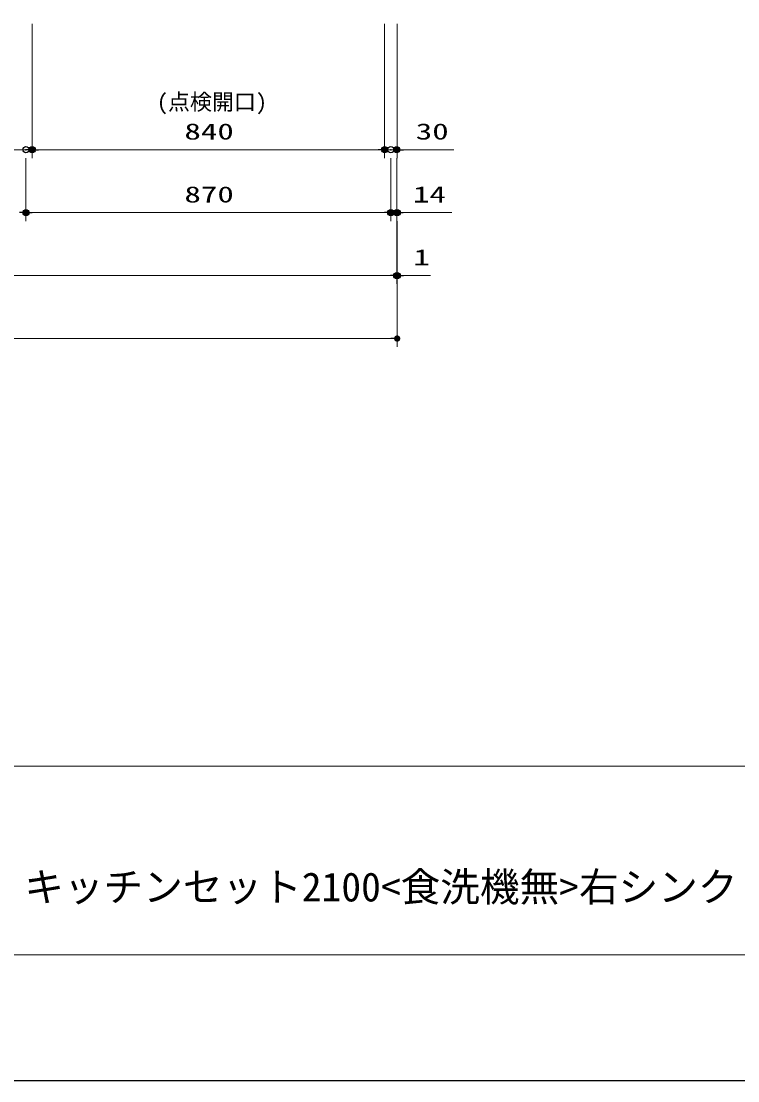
# Model space of a CAD drawing. Units: millimetres, scale not verified. Extents: x -9797 to 9797, y -4555 to 4555.
# Drawn here: x -6255 to -4546, y -4455 to -1930 of the extents above; entities that cross this region are included whole.
import ezdxf
from ezdxf.enums import TextEntityAlignment as Align

# ---------------------------------------------------------------- set-up
doc = ezdxf.new("R2010")
doc.units = ezdxf.units.MM
doc.header["$LTSCALE"] = 30
doc.header["$PDMODE"] = 32
doc.header["$PDSIZE"] = 15
for name, color, linetype, lineweight in [('0-1_0', 7, 'Continuous', 25), ('0-4_寸法ﾚｲﾔｰ', 30, 'Continuous', 13), ('0-5_DEFPOINTS', 7, 'Continuous', 25), ('0-6_図面枠', 3, 'Continuous', 15)]:
    doc.layers.add(name, color=color, linetype=linetype, lineweight=lineweight)
doc.styles.add('ＭＳ ゴシック', font='')
doc.styles.get('ＭＳ ゴシック').set_extended_font_data('MS Gothic')

# ---------------------------------------------------------------- blocks, each defined once
blk = doc.blocks.new('_DOT')
at = {"layer": '0-1_0', "color": 30}
blk.add_line((-15, 0), (-30, 0), dxfattribs=at)
for points in [[(0, 0), (-15, 0), (-14.88, 1.88)], [(0, 0), (-14.88, -1.88), (-15, 0)], [(0, 0), (-14.88, 1.88), (-14.53, 3.73)], [(0, 0), (-14.53, -3.73), (-14.88, -1.88)], [(0, 0), (-14.53, 3.73), (-13.95, 5.52)], [(0, 0), (-13.95, -5.52), (-14.53, -3.73)], [(0, 0), (-13.95, 5.52), (-13.14, 7.23)], [(0, 0), (-13.14, -7.23), (-13.95, -5.52)], [(0, 0), (-13.14, 7.23), (-12.14, 8.82)], [(0, 0), (-12.14, -8.82), (-13.14, -7.23)], [(0, 0), (-12.14, 8.82), (-10.93, 10.27)], [(0, 0), (-10.93, -10.27), (-12.14, -8.82)], [(0, 0), (-10.93, 10.27), (-9.56, 11.56)], [(0, 0), (-9.56, -11.56), (-10.93, -10.27)], [(0, 0), (-9.56, 11.56), (-8.04, 12.66)], [(0, 0), (-8.04, -12.66), (-9.56, -11.56)], [(0, 0), (-8.04, 12.66), (-6.39, 13.57)], [(0, 0), (-6.39, -13.57), (-8.04, -12.66)], [(0, 0), (-6.39, 13.57), (-4.64, 14.27)], [(0, 0), (-4.64, -14.27), (-6.39, -13.57)], [(0, 0), (-4.64, 14.27), (-2.81, 14.73)], [(0, 0), (-2.81, -14.73), (-4.64, -14.27)], [(0, 0), (-2.81, 14.73), (-0.94, 14.97)], [(0, 0), (-0.94, -14.97), (-2.81, -14.73)], [(0, 0), (-0.94, 14.97), (0.94, 14.97)], [(0, 0), (0.94, -14.97), (-0.94, -14.97)], [(0, 0), (0.94, 14.97), (2.81, 14.73)], [(0, 0), (2.81, 14.73), (4.64, 14.27)], [(0, 0), (4.64, 14.27), (6.39, 13.57)], [(0, 0), (6.39, 13.57), (8.04, 12.66)], [(0, 0), (8.04, 12.66), (9.56, 11.56)], [(0, 0), (9.56, 11.56), (10.93, 10.27)], [(0, 0), (10.93, 10.27), (12.14, 8.82)], [(0, 0), (12.14, 8.82), (13.14, 7.23)], [(0, 0), (13.14, 7.23), (13.95, 5.52)], [(0, 0), (13.95, 5.52), (14.53, 3.73)], [(0, 0), (14.53, 3.73), (14.88, 1.88)], [(0, 0), (14.88, 1.88), (15, 0)], [(0, 0), (2.81, -14.73), (0.94, -14.97)], [(0, 0), (4.64, -14.27), (2.81, -14.73)], [(0, 0), (6.39, -13.57), (4.64, -14.27)], [(0, 0), (8.04, -12.66), (6.39, -13.57)], [(0, 0), (9.56, -11.56), (8.04, -12.66)], [(0, 0), (10.93, -10.27), (9.56, -11.56)], [(0, 0), (12.14, -8.82), (10.93, -10.27)], [(0, 0), (13.14, -7.23), (12.14, -8.82)], [(0, 0), (13.95, -5.52), (13.14, -7.23)], [(0, 0), (14.53, -3.73), (13.95, -5.52)], [(0, 0), (14.88, -1.88), (14.53, -3.73)], [(0, 0), (15, 0), (14.88, -1.88)]]:
    blk.add_solid(points, dxfattribs=at)

msp = doc.modelspace()

# ---------------------------------------------------------------- linework, layer by layer
at = {"layer": '0-4_寸法ﾚｲﾔｰ'}
for p, q in [((-6228.51, -1935.93), (-6228.51, -2255.93)), ((-6228.51, -1935.93), (-6228.51, -2255.93)), ((-5388.51, -1935.93), (-5388.51, -2255.93)), ((-5388.51, -1935.93), (-5388.51, -2255.93)), ((-5358.51, -1935.93), (-5358.51, -2255.93)), ((-6243.51, -2235.93), (-6693.51, -2235.93)), ((-5403.51, -2235.93), (-6213.51, -2235.93)), ((-5403.51, -2235.93), (-5418.51, -2235.93)), ((-5358.51, -2235.93), (-5388.51, -2235.93)), ((-5358.51, -2235.93), (-5223.75, -2235.93)), ((-5343.51, -2235.93), (-5328.51, -2235.93)), ((-6243.51, -2255.93), (-6243.51, -2405.93)), ((-6243.51, -2255.93), (-6243.51, -2405.93)), ((-5373.51, -2255.93), (-5373.51, -2405.93)), ((-5373.51, -2255.93), (-5373.51, -2405.93)), ((-5359.51, -2255.93), (-5359.51, -2405.93)), ((-5388.51, -2385.93), (-6228.51, -2385.93)), ((-5388.51, -2385.93), (-5403.51, -2385.93)), ((-5359.51, -2385.93), (-5373.51, -2385.93)), ((-5359.51, -2385.93), (-5228.51, -2385.93)), ((-5344.51, -2385.93), (-5329.51, -2385.93)), ((-5359.51, -2405.93), (-5359.51, -2555.93)), ((-5359.51, -2405.93), (-5359.51, -2555.93)), ((-5358.51, -2405.93), (-5358.51, -2705.93)), ((-5358.51, -2405.93), (-5358.51, -2555.93)), ((-7442.51, -2535.93), (-5374.51, -2535.93)), ((-5374.51, -2535.93), (-5389.51, -2535.93)), ((-5359.51, -2535.93), (-5358.51, -2535.93)), ((-5358.51, -2535.93), (-5278.99, -2535.93)), ((-5343.51, -2535.93), (-5328.51, -2535.93)), ((-5373.51, -2685.93), (-7443.51, -2685.93))]:
    msp.add_line(p, q, dxfattribs=at)
at = {"layer": '0-5_DEFPOINTS'}
msp.add_line((2902.77, -4455), (-9697.23, -4455), dxfattribs=at)
for p in [(-6243.51, -2235.93), (-6243.51, -2235.93), (-6228.51, -2235.93), (-5388.51, -2235.93), (-5373.51, -2235.93), (-5359.51, -2235.93), (-6243.51, -2385.93), (-5373.51, -2385.93), (-5359.51, -2385.93), (-5358.51, -2385.93), (-5359.51, -2535.93), (-5358.51, -2535.93)]:
    msp.add_point(p, dxfattribs=at)
at = {"layer": '0-6_図面枠'}
msp.add_line((-9397.23, -3705), (2602.77, -3705), dxfattribs=at)
msp.add_lwpolyline([(-9397.23, -4155), (2602.77, -4155), (2602.77, 4155), (-9397.23, 4155)], close=True, dxfattribs=at)

# ---------------------------------------------------------------- block references
at = {"layer": '0-4_寸法ﾚｲﾔｰ', "xscale": 0.5, "yscale": 0.5}
for p in [(-6228.51, -2235.93), (-5388.51, -2235.93), (-5388.51, -2235.93), (-6243.51, -2385.93), (-5373.51, -2385.93), (-5373.51, -2385.93), (-5359.51, -2535.93), (-5359.51, -2535.93), (-5358.51, -2685.93)]:
    msp.add_blockref('_DOT', p, dxfattribs=at)
at = {"layer": '0-4_寸法ﾚｲﾔｰ', "xscale": 0.5, "yscale": 0.5, "rotation": 180}
for p in [(-6228.51, -2235.93), (-5358.51, -2235.93), (-6243.51, -2385.93), (-5359.51, -2385.93), (-5358.51, -2535.93)]:
    msp.add_blockref('_DOT', p, dxfattribs=at)

# ---------------------------------------------------------------- texts
at = {"layer": '0-4_寸法ﾚｲﾔｰ', "style": 'ＭＳ ゴシック'}
msp.add_text('(点検開口)', height=38.48, dxfattribs=at).set_placement((-5931.18, -2152.85), align=Align.BOTTOM_LEFT)
at = {"layer": '0-4_寸法ﾚｲﾔｰ', "style": 'ＭＳ ゴシック', "width": 1.5}
for s, p in [('840', (-5865.66, -2223.33)), ('30', (-5314.23, -2223.33)), ('870', (-5865.66, -2373.33)), ('14', (-5320.9, -2373.33)), ('1', (-5319.94, -2523.33))]:
    msp.add_text(s, height=38.49, dxfattribs=at).set_placement(p, align=Align.BOTTOM_LEFT)
at = {"layer": '0-6_図面枠', "style": 'ＭＳ ゴシック'}
msp.add_text('キッチンセット2100<食洗機無>右シンク\u3000設備図面', height=69.27, dxfattribs=at).set_placement((-6247.23, -4048.32), align=Align.BOTTOM_LEFT)

doc.saveas('drawing.dxf')
